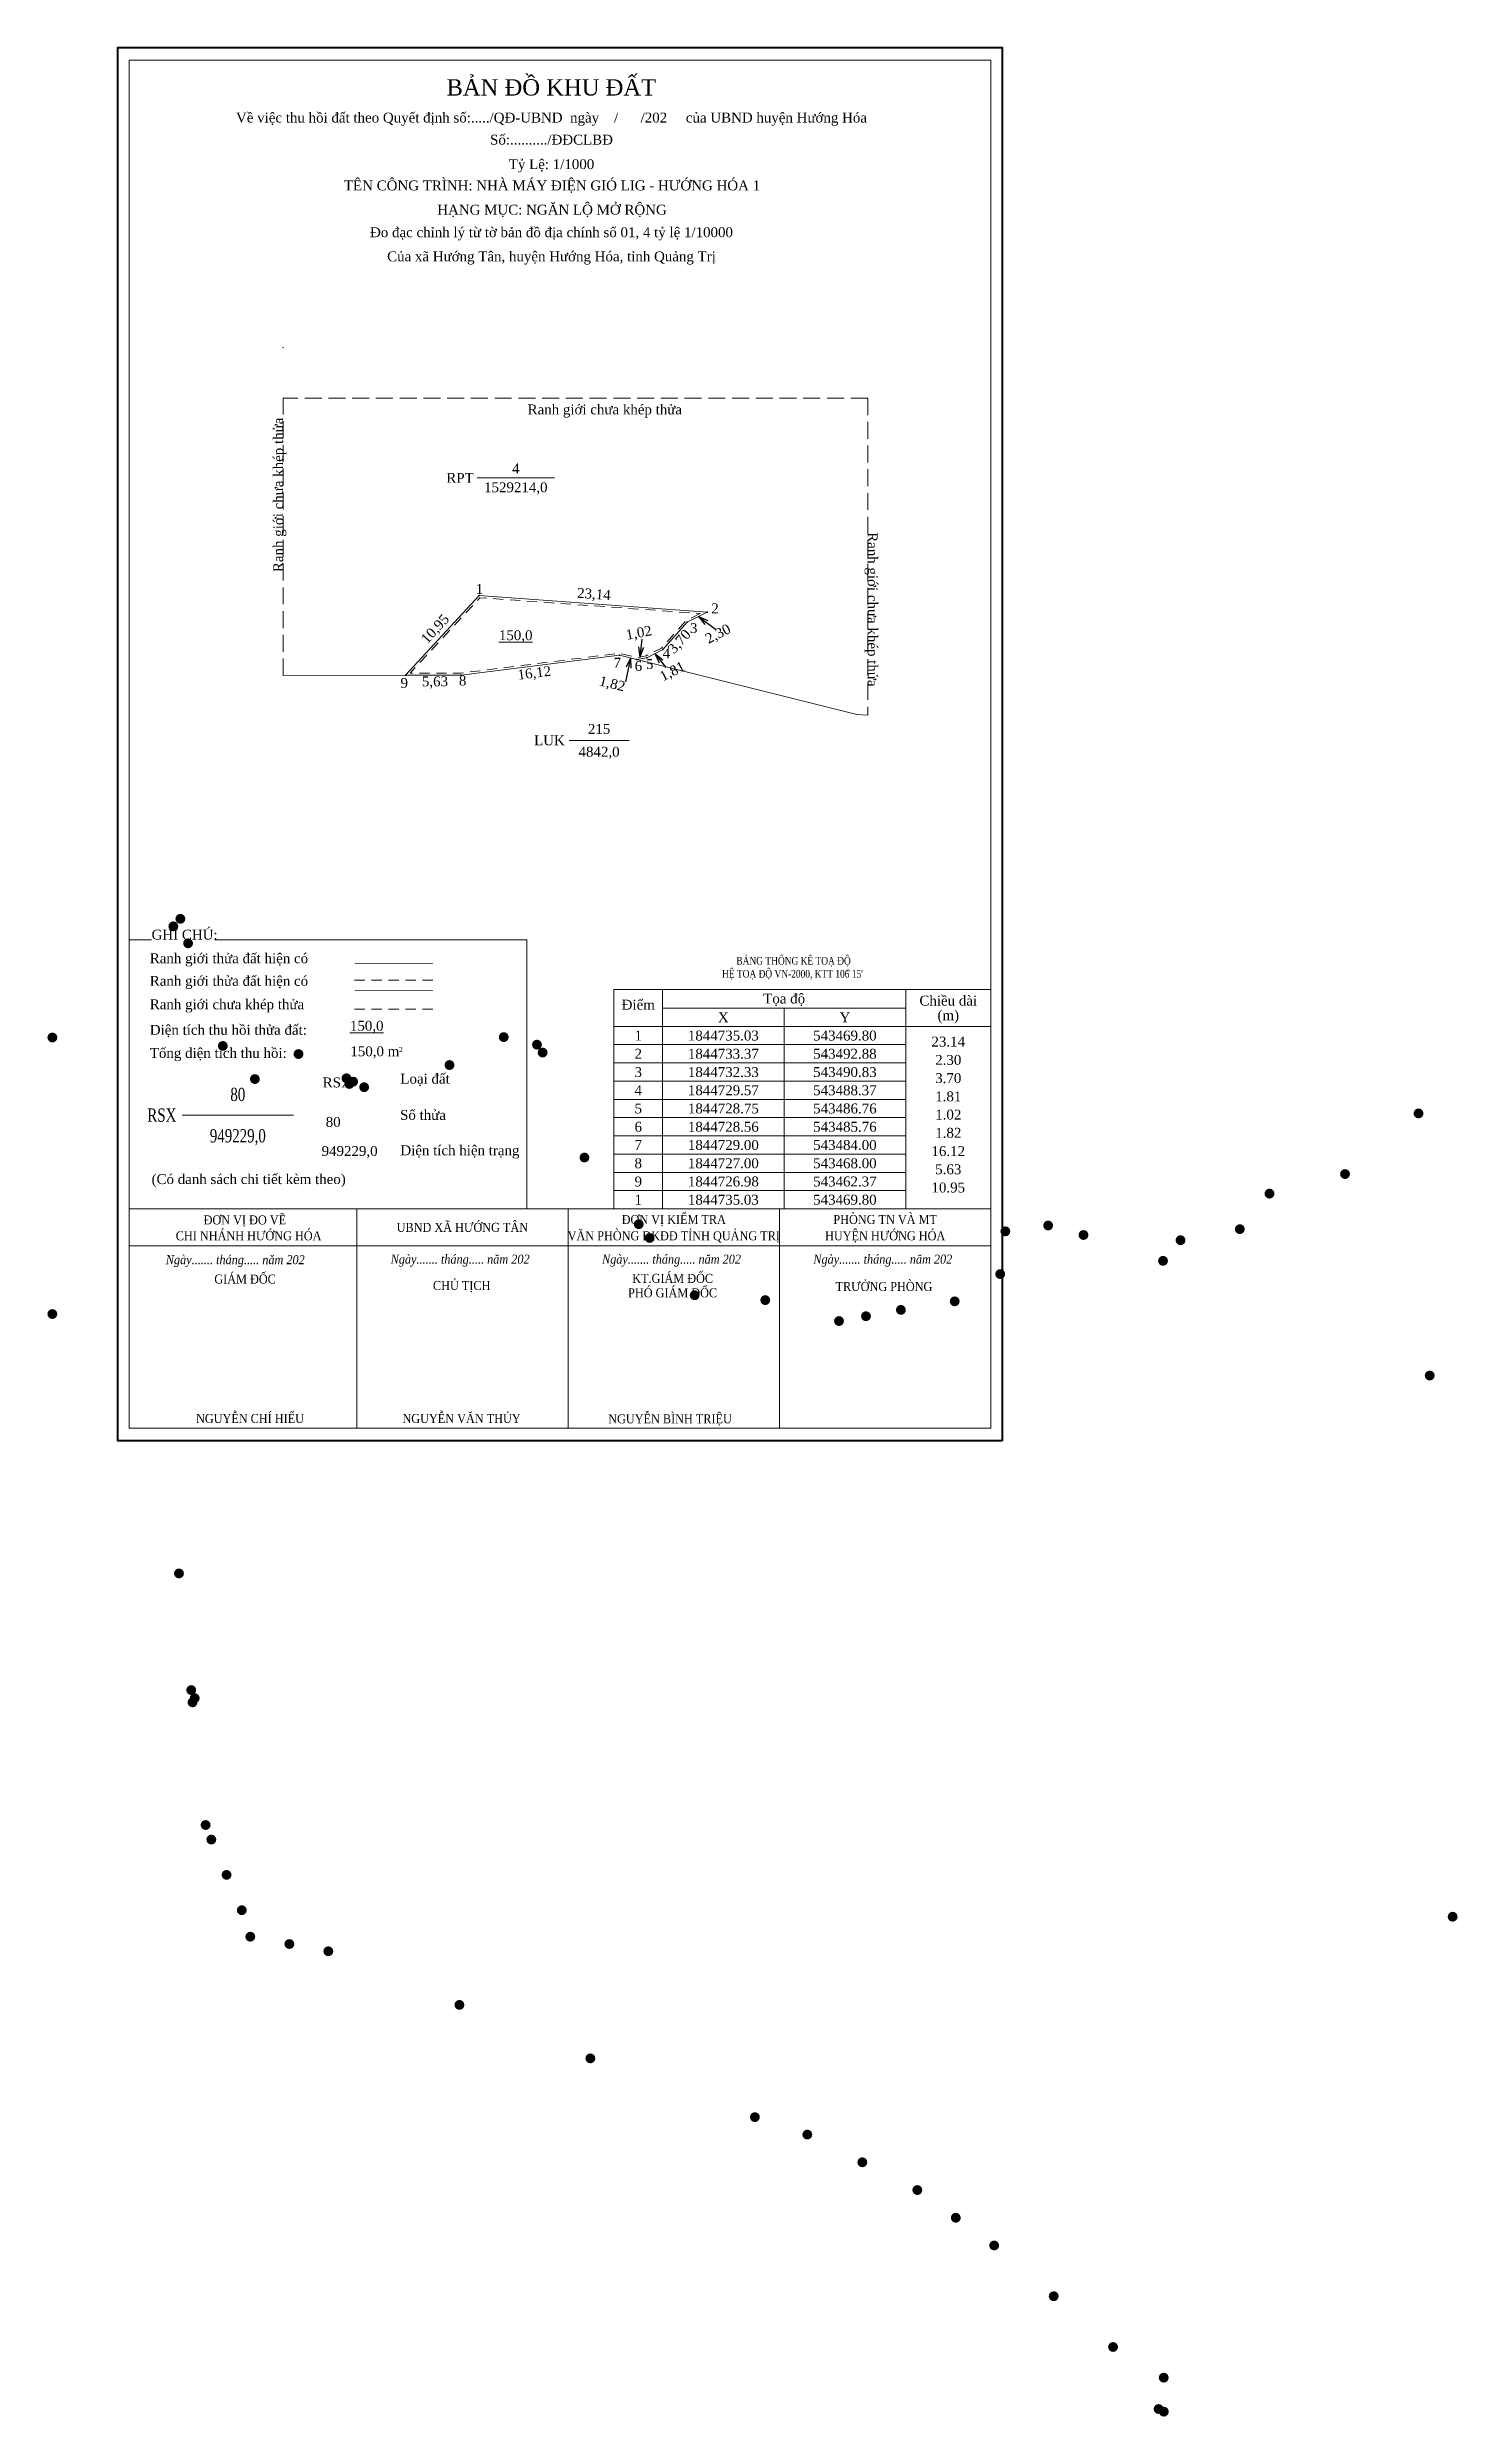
# Model space of a CAD drawing. Header units: metres. Extents: x 543426 to 543983, y 1844551 to 1844790.
# Drawn here: x 543426.2 to 543568.7, y 1844551 to 1844790.4 of the extents above; entities outside this region: 2.
import ezdxf
from ezdxf.enums import TextEntityAlignment as Align

# ---------------------------------------------------------------- set-up
doc = ezdxf.new("R2010")
doc.units = ezdxf.units.M
doc.header["$MEASUREMENT"] = 0
doc.linetypes.add('DGN Style 2', pattern=[1.71432, 1.028592, -0.685728])
doc.linetypes.add('DGN Style 3', pattern=[2.400048, 1.71432, -0.685728])
for name, color, linetype, lineweight in [('Level 10', 7, 'Continuous', 0), ('Level 12', 7, 'Continuous', 0), ('Level 13', 7, 'Continuous', 0), ('Level 16', 7, 'Continuous', 0), ('Level 2', 7, 'Continuous', 0), ('Level 20', 7, 'Continuous', 0), ('Level 30', 7, 'Continuous', 0), ('Level 4', 7, 'Continuous', 0), ('Level 5', 7, 'Continuous', 0), ('Level 59', 7, 'Continuous', 0), ('Level 6', 7, 'Continuous', 0), ('Level 63', 7, 'Continuous', 0), ('Level 7', 7, 'Continuous', 0)]:
    doc.layers.add(name, color=color, linetype=linetype, lineweight=lineweight)
doc.styles.get("Standard").update_dxf_attribs({"font": 'VHCOUR.TTF', "height": 0.0015})
doc.styles.add('Style-Times New Roman', font='times.ttf')
doc.styles.add('Style-Times New Roman IF', font='timesi.ttf')
doc.dimstyles.get("Standard").update_dxf_attribs({"dimtxt": 0.18, "dimasz": 0.18, "dimexe": 0.18, "dimexo": 0.0625, "dimgap": 0.09, "dimtad": 0, "dimtih": 1, "dimtoh": 1, "dimdec": 4, "dimzin": 0, "dimdsep": 46, "dimtxsty": 'Standard', "dimcen": 0.09, "dimadec": 0, "dimazin": 0, "dimtfac": 1, "dimtdec": 4, "dimtofl": 0, "dimtmove": 0, "dimatfit": 3, "dimfxl": 1, "dimtolj": 1, "dimtzin": 0, "dimarcsym": 0})

# ---------------------------------------------------------------- blocks, each defined once
blk = doc.blocks.new('N_THUA_81')
at = {"layer": 'Level 59', "color": 250, "linetype": 'Continuous', "lineweight": 0}
blk.add_line((-23.28, 0), (34.3, 0), dxfattribs=at)
at = {"layer": 'Level 59', "color": 250, "linetype": 'Continuous', "lineweight": 0, "style": 'Style-Times New Roman'}
for s, p in [('80', (5.51, 8)), ('949229,0', (5.51, -8))]:
    blk.add_text(s, height=5.123, dxfattribs=at).set_placement(p, align=Align.MIDDLE_CENTER)
blk.add_text('RSX', height=5.123, dxfattribs=at).set_placement((-26.28, 0), align=Align.MIDDLE_RIGHT)
blk = doc.blocks.new('*U110')
at = {"layer": 'Level 59', "color": 7, "linetype": 'Continuous', "lineweight": 0, "style": 'Style-Times New Roman', "width": 0.89733}
for s, height, p in [('BẢNG THỐNG KÊ TOẠ ĐỘ', 2.2288, (-17.45, 2.87)), ("HỆ TOẠ ĐỘ VN-2000, KTT 106 15'", 2.2288, (-22.07, -0.87)), ('o', 1.11, (18.13, -0.3))]:
    blk.add_text(s, height=height, dxfattribs=at).set_placement(p, align=Align.TOP_LEFT)
blk = doc.blocks.new('DDCT')
at = {"layer": 'Level 7', "color": 3, "linetype": 'Continuous', "lineweight": 30}
blk.add_point((0, 0), dxfattribs=at)
blk = doc.blocks.new('SHMIA')
at = {"layer": 'Level 12', "color": 2, "linetype": 'Continuous', "lineweight": 0, "style": 'Style-Times New Roman'}
blk.add_text('1', height=1, dxfattribs=at).set_placement((0, 0))
blk = doc.blocks.new('SHMIA_1')
at = {"layer": 'Level 12', "color": 2, "linetype": 'Continuous', "lineweight": 0, "style": 'Style-Times New Roman'}
blk.add_text('2', height=1, dxfattribs=at).set_placement((0, 0))
blk = doc.blocks.new('SHMIA_2')
at = {"layer": 'Level 12', "color": 2, "linetype": 'Continuous', "lineweight": 0, "style": 'Style-Times New Roman'}
blk.add_text('3', height=1, dxfattribs=at).set_placement((0, 0))
blk = doc.blocks.new('SHMIA_3')
at = {"layer": 'Level 12', "color": 2, "linetype": 'Continuous', "lineweight": 0, "style": 'Style-Times New Roman'}
blk.add_text('4', height=1, dxfattribs=at).set_placement((0, 0))
blk = doc.blocks.new('SHMIA_4')
at = {"layer": 'Level 12', "color": 2, "linetype": 'Continuous', "lineweight": 0, "style": 'Style-Times New Roman'}
blk.add_text('5', height=1, dxfattribs=at).set_placement((0, 0))
blk = doc.blocks.new('SHMIA_5')
at = {"layer": 'Level 12', "color": 2, "linetype": 'Continuous', "lineweight": 0, "style": 'Style-Times New Roman'}
blk.add_text('6', height=1, dxfattribs=at).set_placement((0, 0))
blk = doc.blocks.new('SHMIA_6')
at = {"layer": 'Level 12', "color": 2, "linetype": 'Continuous', "lineweight": 0, "style": 'Style-Times New Roman'}
blk.add_text('7', height=1, dxfattribs=at).set_placement((0, 0))
blk = doc.blocks.new('SHMIA_7')
at = {"layer": 'Level 12', "color": 2, "linetype": 'Continuous', "lineweight": 0, "style": 'Style-Times New Roman'}
blk.add_text('8', height=1, dxfattribs=at).set_placement((0, 0))
blk = doc.blocks.new('SHMIA_8')
at = {"layer": 'Level 12', "color": 2, "linetype": 'Continuous', "lineweight": 0, "style": 'Style-Times New Roman'}
blk.add_text('9', height=1, dxfattribs=at).set_placement((0, 0))
blk = doc.blocks.new('TerminatorOpen_0.5')
at = {"color": 0, "linetype": 'ByBlock', "lineweight": -2}
for q in [(-1, 0.25), (-1, 0), (-1, -0.25)]:
    blk.add_line((0, 0), q, dxfattribs=at)
blk = doc.blocks.new('N_THUA_102')
at = {"layer": 'Level 13', "color": 2, "linetype": 'Continuous'}
blk.add_line((-6.23, 0), (6.84, 0), dxfattribs=at)
at = {"layer": 'Level 13', "color": 5, "linetype": 'Continuous', "style": 'Style-Times New Roman'}
blk.add_text('4', height=1.68, dxfattribs=at).set_placement((0.3, 1.6), align=Align.MIDDLE_CENTER)
at = {"layer": 'Level 2', "color": 3, "linetype": 'Continuous', "style": 'Style-Times New Roman'}
blk.add_text('RPT', height=1.677, dxfattribs=at).set_placement((-6.83, 0), align=Align.MIDDLE_RIGHT)
at = {"layer": 'Level 4', "color": 1, "linetype": 'Continuous', "style": 'Style-Times New Roman'}
blk.add_text('1529214,0', height=1.677, dxfattribs=at).set_placement((0.3, -1.6), align=Align.MIDDLE_CENTER)
blk = doc.blocks.new('N_THUA_103')
at = {"layer": 'Level 13', "color": 2, "linetype": 'Continuous'}
blk.add_line((-2, 0), (6.41, 0), dxfattribs=at)
at = {"layer": 'Level 13', "color": 5, "linetype": 'Continuous', "style": 'Style-Times New Roman'}
blk.add_text('215', height=1.386, dxfattribs=at).set_placement((2.2, 1.6), align=Align.MIDDLE_CENTER)
at = {"layer": 'Level 2', "color": 3, "linetype": 'Continuous', "style": 'Style-Times New Roman'}
blk.add_text('LUK', height=1.386, dxfattribs=at).set_placement((-2.6, 0), align=Align.MIDDLE_RIGHT)
at = {"layer": 'Level 4', "color": 1, "linetype": 'Continuous', "style": 'Style-Times New Roman'}
blk.add_text('4842,0', height=1.386, dxfattribs=at).set_placement((2.2, -1.6), align=Align.MIDDLE_CENTER)
blk = doc.blocks.new('*U123')
at = {"layer": 'Level 5', "color": 5, "linetype": 'Continuous', "style": 'Style-Times New Roman'}
blk.add_text('%%u150,0%%U', height=1, dxfattribs=at).set_placement((-1.64, -0.5))
at = {"layer": 'Level 6', "color": 5, "linetype": 'Continuous', "style": 'Style-Times New Roman'}
blk.add_text('%%u150,0%%U', height=1, dxfattribs=at).set_placement((-1.64, -0.5))

msp = doc.modelspace()

# ---------------------------------------------------------------- hatches: boundary and pattern name
at = {"layer": 'Level 20', "linetype": 'DGN Style 2', "lineweight": 0}
h = msp.add_hatch(color=1, dxfattribs=at)
edge = h.paths.add_edge_path()
edge.add_arc((543438.9, 1844701.6), 0.5, 0, 360)
h = msp.add_hatch(color=1, dxfattribs=at)
edge = h.paths.add_edge_path()
edge.add_arc((543439.61, 1844702.36), 0.5, 0, 360)
h = msp.add_hatch(color=1, dxfattribs=at)
edge = h.paths.add_edge_path()
edge.add_arc((543440.39, 1844699.88), 0.5, 0, 360)
h = msp.add_hatch(color=1, dxfattribs=at)
edge = h.paths.add_edge_path()
edge.add_arc((543426.67, 1844690.36), 0.5, 0, 360)
h = msp.add_hatch(color=1, dxfattribs=at)
edge = h.paths.add_edge_path()
edge.add_arc((543443.9, 1844689.51), 0.5, 0, 360)
h = msp.add_hatch(color=1, dxfattribs=at)
edge = h.paths.add_edge_path()
edge.add_arc((543472.3, 1844690.4), 0.5, 0, 360)
h = msp.add_hatch(color=1, dxfattribs=at)
edge = h.paths.add_edge_path()
edge.add_arc((543475.66, 1844689.64), 0.5, 0, 360)
h = msp.add_hatch(color=1, dxfattribs=at)
edge = h.paths.add_edge_path()
edge.add_arc((543451.55, 1844688.69), 0.5, 0, 360)
h = msp.add_hatch(color=1, dxfattribs=at)
edge = h.paths.add_edge_path()
edge.add_arc((543466.82, 1844687.58), 0.5, 0, 360)
h = msp.add_hatch(color=1, dxfattribs=at)
edge = h.paths.add_edge_path()
edge.add_arc((543476.23, 1844688.84), 0.5, 0, 360)
h = msp.add_hatch(color=1, dxfattribs=at)
edge = h.paths.add_edge_path()
edge.add_arc((543447.14, 1844686.16), 0.5, 0, 360)
h = msp.add_hatch(color=1, dxfattribs=at)
edge = h.paths.add_edge_path()
edge.add_arc((543456.4, 1844686.24), 0.5, 0, 360)
h = msp.add_hatch(color=1, dxfattribs=at)
edge = h.paths.add_edge_path()
edge.add_arc((543456.69, 1844685.67), 0.5, 0, 360)
h = msp.add_hatch(color=1, dxfattribs=at)
edge = h.paths.add_edge_path()
edge.add_arc((543457.08, 1844685.9), 0.5, 0, 360)
h = msp.add_hatch(color=1, dxfattribs=at)
edge = h.paths.add_edge_path()
edge.add_arc((543458.19, 1844685.34), 0.5, 0, 360)
h = msp.add_hatch(color=1, dxfattribs=at)
edge = h.paths.add_edge_path()
edge.add_arc((543564.78, 1844682.69), 0.5, 0, 360)
h = msp.add_hatch(color=1, dxfattribs=at)
edge = h.paths.add_edge_path()
edge.add_arc((543480.46, 1844678.23), 0.5, 0, 360)
h = msp.add_hatch(color=1, dxfattribs=at)
edge = h.paths.add_edge_path()
edge.add_arc((543557.35, 1844676.56), 0.5, 0, 360)
h = msp.add_hatch(color=1, dxfattribs=at)
edge = h.paths.add_edge_path()
edge.add_arc((543549.71, 1844674.58), 0.5, 0, 360)
h = msp.add_hatch(color=1, dxfattribs=at)
edge = h.paths.add_edge_path()
edge.add_arc((543485.95, 1844671.49), 0.5, 0, 360)
h = msp.add_hatch(color=1, dxfattribs=at)
edge = h.paths.add_edge_path()
edge.add_arc((543487.05, 1844670.1), 0.5, 0, 360)
h = msp.add_hatch(color=1, dxfattribs=at)
edge = h.paths.add_edge_path()
edge.add_arc((543523.01, 1844670.77), 0.5, 0, 360)
h = msp.add_hatch(color=1, dxfattribs=at)
edge = h.paths.add_edge_path()
edge.add_arc((543527.34, 1844671.36), 0.5, 0, 360)
h = msp.add_hatch(color=1, dxfattribs=at)
edge = h.paths.add_edge_path()
edge.add_arc((543530.91, 1844670.4), 0.5, 0, 360)
h = msp.add_hatch(color=1, dxfattribs=at)
edge = h.paths.add_edge_path()
edge.add_arc((543540.72, 1844669.87), 0.5, 0, 360)
h = msp.add_hatch(color=1, dxfattribs=at)
edge = h.paths.add_edge_path()
edge.add_arc((543546.71, 1844670.99), 0.5, 0, 360)
h = msp.add_hatch(color=1, dxfattribs=at)
edge = h.paths.add_edge_path()
edge.add_arc((543538.95, 1844667.79), 0.5, 0, 360)
h = msp.add_hatch(color=1, dxfattribs=at)
edge = h.paths.add_edge_path()
edge.add_arc((543522.49, 1844666.45), 0.5, 0, 360)
h = msp.add_hatch(color=1, dxfattribs=at)
edge = h.paths.add_edge_path()
edge.add_arc((543491.6, 1844664.31), 0.5, 0, 360)
h = msp.add_hatch(color=1, dxfattribs=at)
edge = h.paths.add_edge_path()
edge.add_arc((543498.74, 1844663.82), 0.5, 0, 360)
h = msp.add_hatch(color=1, dxfattribs=at)
edge = h.paths.add_edge_path()
edge.add_arc((543512.45, 1844662.83), 0.5, 0, 360)
h = msp.add_hatch(color=1, dxfattribs=at)
edge = h.paths.add_edge_path()
edge.add_arc((543517.89, 1844663.69), 0.5, 0, 360)
h = msp.add_hatch(color=1, dxfattribs=at)
edge = h.paths.add_edge_path()
edge.add_arc((543426.67, 1844662.41), 0.5, 0, 360)
h = msp.add_hatch(color=1, dxfattribs=at)
edge = h.paths.add_edge_path()
edge.add_arc((543506.19, 1844661.7), 0.5, 0, 360)
h = msp.add_hatch(color=1, dxfattribs=at)
edge = h.paths.add_edge_path()
edge.add_arc((543508.92, 1844662.19), 0.5, 0, 360)
h = msp.add_hatch(color=1, dxfattribs=at)
edge = h.paths.add_edge_path()
edge.add_arc((543565.91, 1844656.19), 0.5, 0, 360)
h = msp.add_hatch(color=1, dxfattribs=at)
edge = h.paths.add_edge_path()
edge.add_arc((543439.47, 1844636.19), 0.5, 0, 360)
h = msp.add_hatch(color=1, dxfattribs=at)
edge = h.paths.add_edge_path()
edge.add_arc((543440.71, 1844624.4), 0.5, 0, 360)
h = msp.add_hatch(color=1, dxfattribs=at)
edge = h.paths.add_edge_path()
edge.add_arc((543440.84, 1844623.16), 0.5, 0, 360)
h = msp.add_hatch(color=1, dxfattribs=at)
edge = h.paths.add_edge_path()
edge.add_arc((543441.06, 1844623.58), 0.5, 0, 360)
h = msp.add_hatch(color=1, dxfattribs=at)
edge = h.paths.add_edge_path()
edge.add_arc((543442.16, 1844610.76), 0.5, 0, 360)
h = msp.add_hatch(color=1, dxfattribs=at)
edge = h.paths.add_edge_path()
edge.add_arc((543442.74, 1844609.29), 0.5, 0, 360)
h = msp.add_hatch(color=1, dxfattribs=at)
edge = h.paths.add_edge_path()
edge.add_arc((543444.28, 1844605.72), 0.5, 0, 360)
h = msp.add_hatch(color=1, dxfattribs=at)
edge = h.paths.add_edge_path()
edge.add_arc((543445.82, 1844602.15), 0.5, 0, 360)
h = msp.add_hatch(color=1, dxfattribs=at)
edge = h.paths.add_edge_path()
edge.add_arc((543568.23, 1844601.49), 0.5, 0, 360)
h = msp.add_hatch(color=1, dxfattribs=at)
edge = h.paths.add_edge_path()
edge.add_arc((543446.68, 1844599.47), 0.5, 0, 360)
h = msp.add_hatch(color=1, dxfattribs=at)
edge = h.paths.add_edge_path()
edge.add_arc((543450.63, 1844598.73), 0.5, 0, 360)
h = msp.add_hatch(color=1, dxfattribs=at)
edge = h.paths.add_edge_path()
edge.add_arc((543454.57, 1844598), 0.5, 0, 360)
h = msp.add_hatch(color=1, dxfattribs=at)
edge = h.paths.add_edge_path()
edge.add_arc((543467.82, 1844592.58), 0.5, 0, 360)
h = msp.add_hatch(color=1, dxfattribs=at)
edge = h.paths.add_edge_path()
edge.add_arc((543481.06, 1844587.17), 0.5, 0, 360)
h = msp.add_hatch(color=1, dxfattribs=at)
edge = h.paths.add_edge_path()
edge.add_arc((543497.69, 1844581.23), 0.5, 0, 360)
h = msp.add_hatch(color=1, dxfattribs=at)
edge = h.paths.add_edge_path()
edge.add_arc((543502.99, 1844579.47), 0.5, 0, 360)
h = msp.add_hatch(color=1, dxfattribs=at)
edge = h.paths.add_edge_path()
edge.add_arc((543508.55, 1844576.67), 0.5, 0, 360)
h = msp.add_hatch(color=1, dxfattribs=at)
edge = h.paths.add_edge_path()
edge.add_arc((543514.11, 1844573.86), 0.5, 0, 360)
h = msp.add_hatch(color=1, dxfattribs=at)
edge = h.paths.add_edge_path()
edge.add_arc((543518, 1844571.06), 0.5, 0, 360)
h = msp.add_hatch(color=1, dxfattribs=at)
edge = h.paths.add_edge_path()
edge.add_arc((543521.88, 1844568.26), 0.5, 0, 360)
h = msp.add_hatch(color=1, dxfattribs=at)
edge = h.paths.add_edge_path()
edge.add_arc((543527.9, 1844563.13), 0.5, 0, 360)
h = msp.add_hatch(color=1, dxfattribs=at)
edge = h.paths.add_edge_path()
edge.add_arc((543533.9, 1844558), 0.5, 0, 360)
h = msp.add_hatch(color=1, dxfattribs=at)
edge = h.paths.add_edge_path()
edge.add_arc((543539.02, 1844554.9), 0.5, 0, 360)
h = msp.add_hatch(color=1, dxfattribs=at)
edge = h.paths.add_edge_path()
edge.add_arc((543538.5, 1844551.73), 0.5, 0, 360)
h = msp.add_hatch(color=1, dxfattribs=at)
edge = h.paths.add_edge_path()
edge.add_arc((543539.03, 1844551.46), 0.5, 0, 360)

# ---------------------------------------------------------------- linework, layer by layer
at = {"layer": 'Level 10', "color": 7, "linetype": 'Continuous', "lineweight": 0, "flags": 128}
msp.add_lwpolyline([(543450, 1844726.95), (543468, 1844727), (543484, 1844729), (543508, 1844723), (543509.1, 1844722.94)], dxfattribs=at)
at = {"layer": 'Level 16', "color": 5, "linetype": 'DGN Style 3', "lineweight": 0}
msp.add_line((543509.1, 1844755), (543450, 1844755), dxfattribs=at)
at = {"layer": 'Level 16', "color": 7, "linetype": 'DGN Style 3', "lineweight": 0}
for p, q in [((543450, 1844726.95), (543450, 1844755)), ((543509.1, 1844755), (543509.1, 1844722.94))]:
    msp.add_line(p, q, dxfattribs=at)
at = {"layer": 'Level 16', "color": 7, "linetype": 'DGN Style 2', "lineweight": 0}
msp.add_line((543457.23, 1844693.22), (543465.14, 1844693.22), dxfattribs=at)
at = {"layer": 'Level 16', "color": 7, "linetype": 'DGN Style 2', "lineweight": 0, "flags": 128}
msp.add_lwpolyline([(543492.15, 1844733.22), (543490.71, 1844732.49), (543488.25, 1844729.73), (543486.7, 1844728.94), (543485.77, 1844728.76), (543484.01, 1844729.2), (543467.99, 1844727.2), (543462.83, 1844727.19), (543469.89, 1844734.82), (543492.15, 1844733.22)], close=True, dxfattribs=at)
at = {"layer": 'Level 16', "color": 7, "linetype": 'DGN Style 2', "lineweight": 0}
msp.add_point((543450, 1844760.09), dxfattribs=at)
at = {"layer": 'Level 30', "color": 5, "lineweight": 0, "flags": 128}
msp.add_lwpolyline([(543492.88, 1844733.37), (543490.83, 1844732.33), (543488.37, 1844729.57), (543486.76, 1844728.75), (543485.76, 1844728.56), (543484, 1844729), (543468, 1844727), (543462.37, 1844726.98), (543469.8, 1844735.03), (543492.88, 1844733.37)], dxfattribs=at)
at = {"layer": 'Level 59', "color": 250, "linetype": 'Continuous', "lineweight": 0}
for p, q in [((543434.45, 1844700.25), (543436.7, 1844700.25)), ((543443.09, 1844700.25), (543474.63, 1844700.25)), ((543474.63, 1844673.05), (543474.63, 1844700.25)), ((543434.45, 1844673.05), (543434.45, 1844695.69))]:
    msp.add_line(p, q, dxfattribs=at)
at = {"layer": 'Level 59', "color": 250, "linetype": 'DGN Style 2', "lineweight": 13}
msp.add_line((543457.23, 1844696.16), (543465.14, 1844696.16), dxfattribs=at)
at = {"layer": 'Level 59', "color": 250}
for p, q in [((543434.45, 1844673.05), (543521.54, 1844673.05)), ((543434.45, 1844650.87), (543434.45, 1844673.05)), ((543457.44, 1844650.87), (543457.44, 1844673.05)), ((543478.81, 1844650.87), (543478.81, 1844673.05)), ((543478.81, 1844650.87), (543478.81, 1844673.05)), ((543500.18, 1844650.87), (543500.18, 1844673.05)), ((543500.18, 1844650.87), (543500.18, 1844673.05)), ((543521.54, 1844650.87), (543521.54, 1844673.05)), ((543434.45, 1844669.29), (543457.44, 1844669.29)), ((543457.44, 1844669.29), (543478.81, 1844669.29)), ((543478.81, 1844669.29), (543500.18, 1844669.29)), ((543500.18, 1844669.29), (543521.54, 1844669.29))]:
    msp.add_line(p, q, dxfattribs=at)
at = {"layer": 'Level 59', "color": 250, "linetype": 'Continuous', "lineweight": 40, "flags": 128}
msp.add_lwpolyline([(543522.7, 1844649.58), (543433.29, 1844649.58), (543433.29, 1844790.44), (543522.7, 1844790.44), (543522.7, 1844649.58)], close=True, dxfattribs=at)
msp.add_lwpolyline([(543522.7, 1844649.58), (543433.29, 1844649.58), (543433.29, 1844790.44), (543522.7, 1844790.44), (543522.7, 1844649.58)], close=True, dxfattribs=at)
at = {"layer": 'Level 59', "color": 250, "linetype": 'Continuous', "lineweight": 13, "flags": 128}
msp.add_lwpolyline([(543521.54, 1844650.87), (543434.45, 1844650.87), (543434.45, 1844789.16), (543521.54, 1844789.16), (543521.54, 1844650.87)], close=True, dxfattribs=at)
at = {"layer": 'Level 59', "color": 250, "linetype": 'Continuous', "lineweight": 0, "ltscale": 0.022607, "const_width": 0.0565, "flags": 128}
for points in [[(543457.23, 1844697.86), (543465.14, 1844697.86)], [(543457.23, 1844695.12), (543465.14, 1844695.12)]]:
    msp.add_lwpolyline(points, dxfattribs=at)
at = {"layer": 'Level 63', "color": 1, "lineweight": 0}
for p, q in [((543521.54, 1844697.16), (543521.54, 1844673.05)), ((543483.44, 1844695.22), (543521.54, 1844695.22)), ((543483.44, 1844695.22), (543483.44, 1844673.05)), ((543488.36, 1844695.22), (543488.36, 1844673.05)), ((543512.94, 1844695.22), (543512.94, 1844673.05)), ((543488.36, 1844693.33), (543512.94, 1844693.33)), ((543500.65, 1844693.33), (543500.65, 1844673.05)), ((543483.44, 1844691.48), (543521.54, 1844691.48)), ((543483.44, 1844689.64), (543512.94, 1844689.64)), ((543483.44, 1844687.79), (543512.94, 1844687.79)), ((543483.44, 1844685.95), (543512.94, 1844685.95)), ((543483.44, 1844684.11), (543512.94, 1844684.11)), ((543483.44, 1844682.26), (543512.94, 1844682.26)), ((543483.44, 1844680.42), (543512.94, 1844680.42)), ((543483.44, 1844678.58), (543512.94, 1844678.58)), ((543483.44, 1844676.73), (543512.94, 1844676.73)), ((543483.44, 1844674.89), (543512.94, 1844674.89)), ((543483.44, 1844673.05), (543521.54, 1844673.05))]:
    msp.add_line(p, q, dxfattribs=at)

# ---------------------------------------------------------------- block references
at = {"layer": 'Level 12', "color": 2, "linetype": 'Continuous', "lineweight": 0}
for name, p in [('SHMIA', (543469.46, 1844735.2)), ('SHMIA_1', (543493.29, 1844733.24)), ('SHMIA_2', (543491.13, 1844731.25)), ('SHMIA_6', (543483.4, 1844727.75)), ('SHMIA_5', (543485.54, 1844727.42)), ('SHMIA_4', (543486.68, 1844727.61)), ('SHMIA_3', (543488.37, 1844728.7)), ('SHMIA_8', (543461.86, 1844725.7)), ('SHMIA_7', (543467.77, 1844725.95))]:
    msp.add_blockref(name, p, dxfattribs=at)
at = {"layer": 'Level 16', "color": 7, "linetype": 'Continuous', "lineweight": 0}
for p, rotation in [((543486.08, 1844728.82), 263.2143706960362), ((543487.58, 1844729.17), 128.4542033723557)]:
    msp.add_blockref('TerminatorOpen_0.5', p, dxfattribs=dict(at, rotation=rotation))
at = {"layer": 'Level 2', "color": 3, "linetype": 'Continuous'}
for name, p, xscale, yscale, zscale in [('N_THUA_102', (543473.34, 1844746.93), 0.5961815539695198, 0.5961815539695198, 0.5961815539695198), ('N_THUA_103', (543480.35, 1844720.4), 0.7216015212900693, 0.7216015212900693, 0.7216015212900693)]:
    msp.add_blockref(name, p, dxfattribs=dict(at, xscale=xscale, yscale=yscale, zscale=zscale))
at = {"layer": 'Level 5', "color": 5, "linetype": 'Continuous'}
for p in [(543473.45, 1844731.03), (543458.39, 1844691.55)]:
    msp.add_blockref('*U123', p, dxfattribs=at)
at = {"layer": 'Level 59', "color": 7, "linetype": 'Continuous', "lineweight": 0, "xscale": 0.3145549263275736, "yscale": 0.3505454655953774, "zscale": 0.3145549263275736}
msp.add_blockref('*U110', (543501.31, 1844697.5), dxfattribs=at)
at = {"layer": 'Level 59', "color": 250, "linetype": 'Continuous', "lineweight": 0, "xscale": 0.1952067378892705, "yscale": 0.261292478093972, "zscale": 0.1952067378892705}
msp.add_blockref('N_THUA_81', (543444.34, 1844682.52), dxfattribs=at)
at = {"layer": 'Level 7', "color": 3, "linetype": 'Continuous', "lineweight": 30}
for p in [(543469.8, 1844735.03), (543492.88, 1844733.37), (543490.83, 1844732.33), (543484, 1844729), (543485.76, 1844728.56), (543486.76, 1844728.75), (543488.37, 1844729.57), (543462.37, 1844726.98), (543468, 1844727)]:
    msp.add_blockref('DDCT', p, dxfattribs=at)

# ---------------------------------------------------------------- texts
at = {"layer": 'Level 16', "color": 7, "linetype": 'DGN Style 2', "lineweight": 0, "style": 'Style-Times New Roman'}
msp.add_text('Ranh giới chưa khép thửa', height=1, dxfattribs=at).set_placement((543482.52, 1844753.35), align=Align.CENTER)
at = {"layer": 'Level 16', "color": 7, "linetype": 'DGN Style 3', "lineweight": 0, "style": 'Style-Times New Roman'}
for rotation, p in [(90, (543450, 1844737.41)), (270, (543509.1, 1844741.44))]:
    msp.add_text('Ranh giới chưa khép thửa', height=1, rotation=rotation, dxfattribs=at).set_placement(p)
at = {"layer": 'Level 20', "color": 1, "linetype": 'Continuous', "char_height": 0.2, "attachment_point": 5, "line_spacing_factor": 0.6, "style": 'Style-Times New Roman'}
for insert in [(543981.42, 1844736), (543982.4, 1844734.82)]:
    msp.add_mtext('19', dxfattribs=dict(at, insert=insert))
at = {"layer": 'Level 30', "color": 5, "linetype": 'Continuous', "lineweight": 0, "style": 'Style-Times New Roman'}
for s, rotation, p in [('23,14', 355.8854, (543481.42, 1844735.2)), ('10,95', 47.2511, (543465.35, 1844731.68)), ('1,02', 10.6186, (543485.95, 1844731.29)), ('3,70', 48.3155, (543490.04, 1844730.4)), ('2,30', 26.8589, (543493.95, 1844731.19)), ('16,12', 7.125, (543475.39, 1844727.23)), ('1,81', 27.0136, (543489.33, 1844727.39)), ('5,63', 0.1638, (543465.35, 1844726.36)), ('1,82', 345.9638, (543483.27, 1844726.14))]:
    msp.add_text(s, height=1, rotation=rotation, dxfattribs=at).set_placement(p, align=Align.MIDDLE_CENTER)
at = {"layer": 'Level 59', "color": 250, "linetype": 'Continuous', "lineweight": 0, "style": 'Style-Times New Roman'}
for s, height, p in [('BẢN ĐỒ KHU ĐẤT', 1.646, (543477.11, 1844785.58)), ('Về việc thu hồi đất theo Quyết định số:...../QĐ-UBND  ngày    /      /202     của UBND huyện Hướng Hóa', 1, (543477.13, 1844782.85)), ('Số:........../ĐĐCLBĐ', 1, (543477.13, 1844780.62)), ('Tỷ Lệ: 1/1000', 1, (543477.13, 1844778.14)), ('TÊN CÔNG TRÌNH: NHÀ MÁY ĐIỆN GIÓ LIG - HƯỚNG HÓA 1', 1, (543477.18, 1844775.99)), ('Của xã Hướng Tân, huyện Hướng Hóa, tỉnh Quảng Trị', 1, (543477.13, 1844768.82))]:
    msp.add_text(s, height=height, dxfattribs=at).set_placement(p, align=Align.CENTER)
at = {"layer": 'Level 59', "color": 1, "linetype": 'Continuous', "lineweight": 0, "style": 'Style-Times New Roman'}
for s, p in [('HẠNG MỤC: NGĂN LỘ MỞ RỘNG', (543477.18, 1844773.54)), ('Đo đạc chỉnh lý từ tờ bản đồ địa chính số 01, 4 tỷ lệ 1/10000', (543477.13, 1844771.26))]:
    msp.add_text(s, height=1, dxfattribs=at).set_placement(p, align=Align.CENTER)
at = {"layer": 'Level 59', "color": 250, "linetype": 'Continuous', "lineweight": 0, "style": 'Style-Times New Roman'}
for s, p in [('GHI CHÚ:', (543436.7, 1844701.26)), ('Ranh giới thửa đất hiện có', (543436.52, 1844698.87)), ('Ranh giới thửa đất hiện có', (543436.52, 1844696.59)), ('Ranh giới chưa khép thửa', (543436.52, 1844694.22)), ('Diện tích thu hồi thửa đất:', (543436.52, 1844691.64)), ('Tổng diện tích thu hồi:', (543436.52, 1844689.3)), ('Loại đất', (543461.85, 1844686.7)), ('Số thửa', (543461.82, 1844683.04)), ('Diện tích hiện trạng', (543461.85, 1844679.46)), ('(Có danh sách chi tiết kèm theo)', (543436.7, 1844676.55))]:
    msp.add_text(s, height=1, dxfattribs=at).set_placement(p, align=Align.TOP_LEFT)
for s, height, p in [('150,0 m', 1, (543459.27, 1844688.97)), ('2', 0.5, (543461.9, 1844689.15)), ('80', 1, (543455.06, 1844681.83)), ('949229,0', 1, (543456.72, 1844678.89))]:
    msp.add_text(s, height=height, dxfattribs=at).set_placement(p, align=Align.MIDDLE_CENTER)
msp.add_text('RSX', height=1, dxfattribs=at).set_placement((543456.94, 1844685.82), align=Align.MIDDLE_RIGHT)
at = {"layer": 'Level 59', "color": 250, "linetype": 'Continuous', "lineweight": 13, "style": 'Style-Times New Roman', "width": 0.89733}
for s, p in [('CHI NHÁNH HƯỚNG HÓA', (543446.51, 1844670.32)), ('UBND XÃ HƯỚNG TÂN', (543468.12, 1844671.17)), ('VĂN PHÒNG ĐKĐĐ TỈNH QUẢNG TRỊ', (543489.49, 1844670.32)), ('ĐƠN VỊ KIỂM TRA', (543489.49, 1844671.97)), ('HUYỆN HƯỚNG HÓA', (543510.86, 1844670.32)), ('PHÒNG TN VÀ MT', (543510.86, 1844671.97))]:
    msp.add_text(s, height=0.9121, dxfattribs=at).set_placement(p, align=Align.MIDDLE_CENTER)
at = {"layer": 'Level 59', "color": 250, "linetype": 'Continuous', "lineweight": 0, "width": 0.89733}
for s, height, style, p in [('Ngày....... tháng..... năm 202   ', 0.9121, 'Style-Times New Roman IF', (543453.11, 1844667.45)), ('Ngày....... tháng..... năm 202   ', 0.9121, 'Style-Times New Roman IF', (543475.84, 1844667.5)), ('Ngày....... tháng..... năm 202   ', 0.9121, 'Style-Times New Roman IF', (543497.21, 1844667.5)), ('Ngày....... tháng..... năm 202   ', 0.9121, 'Style-Times New Roman IF', (543518.57, 1844667.5)), ('GIÁM ĐỐC', 0.912, 'Style-Times New Roman', (543449.26, 1844665.49)), ('CHỦ TỊCH', 0.912, 'Style-Times New Roman', (543470.95, 1844664.84)), ('KT.GIÁM ĐỐC', 0.9121, 'Style-Times New Roman', (543493.46, 1844665.56)), ('TRƯỞNG PHÒNG', 0.9121, 'Style-Times New Roman', (543515.63, 1844664.74)), ('PHÓ GIÁM ĐỐC', 0.9121, 'Style-Times New Roman', (543493.87, 1844664.1)), ('NGUYỄN CHÍ HIẾU', 0.9121, 'Style-Times New Roman', (543452.11, 1844651.4)), ('NGUYỄN VĂN THỦY', 0.9121, 'Style-Times New Roman', (543474.01, 1844651.4)), ('NGUYỄN BÌNH TRIỆU', 0.9121, 'Style-Times New Roman', (543495.36, 1844651.36))]:
    msp.add_text(s, height=height, dxfattribs=dict(at, style=style)).set_placement(p, align=Align.RIGHT)
at = {"layer": 'Level 59', "color": 250, "linetype": 'Continuous', "lineweight": 13, "insert": (543446.13, 1844671.81), "char_height": 0.9121, "width": 21.4185, "attachment_point": 5, "line_spacing_factor": 0.604495, "style": 'Style-Times New Roman'}
msp.add_mtext('\\H1x;\\W0.89733;ĐƠN VỊ ĐO VẼ', dxfattribs=at)
at = {"layer": 'Level 63', "color": 1, "style": 'Style-Times New Roman'}
for s, p in [('Tọa độ', (543500.65, 1844694.3)), ('Chiều dài', (543517.24, 1844694.09)), ('Điểm', (543485.9, 1844693.68)), ('X', (543494.5, 1844692.4)), ('Y', (543506.79, 1844692.4)), ('(m)', (543517.24, 1844692.61)), ('1', (543485.9, 1844690.56)), ('1844735.03', (543494.5, 1844690.56)), ('543469.80', (543506.79, 1844690.56)), ('23.14', (543517.24, 1844689.95)), ('2', (543485.9, 1844688.72)), ('3', (543485.9, 1844686.87)), ('1844733.37', (543494.5, 1844688.72)), ('1844732.33', (543494.5, 1844686.87)), ('543492.88', (543506.79, 1844688.72)), ('543490.83', (543506.79, 1844686.87)), ('2.30', (543517.24, 1844688.1)), ('4', (543485.9, 1844685.03)), ('1844729.57', (543494.5, 1844685.03)), ('543488.37', (543506.79, 1844685.03)), ('3.70', (543517.24, 1844686.26)), ('1.81', (543517.24, 1844684.41)), ('5', (543485.9, 1844683.19)), ('1844728.75', (543494.5, 1844683.19)), ('543486.76', (543506.79, 1844683.19)), ('1.02', (543517.24, 1844682.57)), ('6', (543485.9, 1844681.34)), ('7', (543485.9, 1844679.5)), ('1844728.56', (543494.5, 1844681.34)), ('1844729.00', (543494.5, 1844679.5)), ('543485.76', (543506.79, 1844681.34)), ('543484.00', (543506.79, 1844679.5)), ('1.82', (543517.24, 1844680.73)), ('8', (543485.9, 1844677.65)), ('1844727.00', (543494.5, 1844677.65)), ('543468.00', (543506.79, 1844677.65)), ('16.12', (543517.24, 1844678.88)), ('5.63', (543517.24, 1844677.04)), ('9', (543485.9, 1844675.81)), ('1844726.98', (543494.5, 1844675.81)), ('543462.37', (543506.79, 1844675.81)), ('10.95', (543517.24, 1844675.2)), ('1', (543485.9, 1844673.97)), ('1844735.03', (543494.5, 1844673.97)), ('543469.80', (543506.79, 1844673.97))]:
    msp.add_text(s, height=1, dxfattribs=at).set_placement(p, align=Align.MIDDLE_CENTER)

# ---------------------------------------------------------------- leaders
at = {"layer": 'Level 16', "color": 7, "linetype": 'Continuous', "lineweight": 0}
for points in [[(543491.99, 1844732.92), (543493.72, 1844731.64)], [(543486.08, 1844728.82), (543486.29, 1844730.63)], [(543485.12, 1844728.72), (543484.62, 1844726.32)], [(543487.58, 1844729.17), (543488.7, 1844727.75)]]:
    msp.add_leader(points, dimstyle='Standard', override={"dimtxt": 1, "dimasz": 1, "dimgap": 0.5, "dimtad": 1, "dimtxsty": 'Style-Times New Roman', "dimldrblk": 'TerminatorOpen_0.5'}, dxfattribs=at)

doc.saveas('drawing.dxf')
